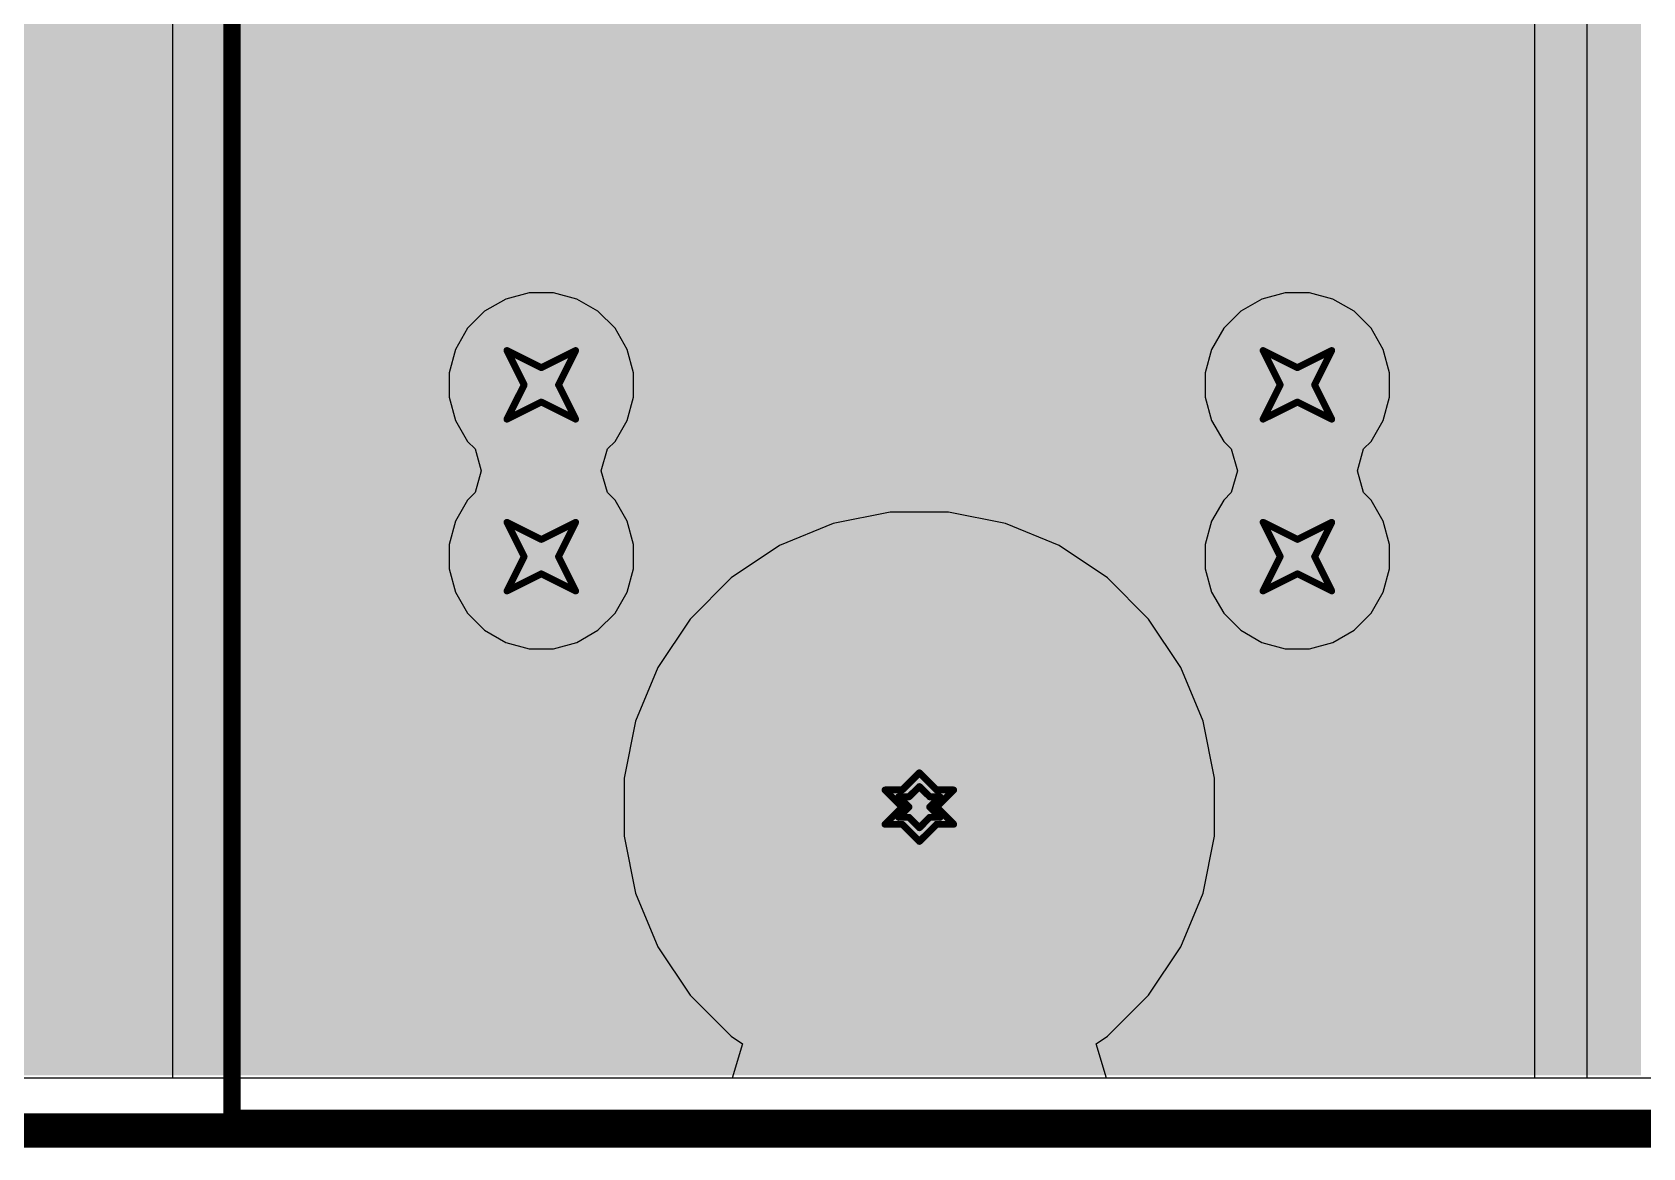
# Model space of a CAD drawing. Header units: inches. Extents: x -36 to 349, y -11 to 240.
# Drawn here: x 122.46 to 134.36, y -11.13 to -2.88 of the extents above; entities that cross this region are included whole.
import ezdxf

# ---------------------------------------------------------------- set-up
doc = ezdxf.new("R2010")
doc.units = ezdxf.units.IN
for name, color, linetype in [('Board Outline', 216, 'Continuous'), ('Bottom Layer', 5, 'Continuous'), ('Bottom Solder', 6, 'Continuous'), ('Drill Drawing', 1, 'Continuous'), ('Layer 1', 16, 'Continuous'), ('Layer 2', 76, 'Continuous'), ('Multi-Layer', 9, 'Continuous'), ('Pad Holes', 156, 'Continuous'), ('Top Layer', 1, 'Continuous'), ('Top Overlay', 2, 'Continuous'), ('Top Solder', 216, 'Continuous'), ('Via Holes', 16, 'Continuous')]:
    doc.layers.add(name, color=color, linetype=linetype)

# ---------------------------------------------------------------- blocks, each defined once
blk = doc.blocks.new('DB135_10_16_2P_GN_P_346')
at = {"layer": 'Bottom Layer'}
h = blk.add_hatch(color=5, dxfattribs=at)
edge = h.paths.add_edge_path()
edge.add_arc((5.08, 5.08), 1.8, 0, 360)
at = {"layer": 'Bottom Solder'}
h = blk.add_hatch(color=6, dxfattribs=at)
edge = h.paths.add_edge_path()
edge.add_arc((5.08, 5.08), 1.851, 0, 360)
at = {"layer": 'Layer 1'}
h = blk.add_hatch(color=16, dxfattribs=at)
edge = h.paths.add_edge_path()
edge.add_arc((5.08, 5.08), 1.8, 0, 360)
at = {"layer": 'Layer 2'}
h = blk.add_hatch(color=76, dxfattribs=at)
edge = h.paths.add_edge_path()
edge.add_arc((5.08, 5.08), 1.8, 0, 360)
at = {"layer": 'Multi-Layer'}
h = blk.add_hatch(color=9, dxfattribs=at)
edge = h.paths.add_edge_path()
edge.add_arc((5.08, 5.08), 1.8, 0, 360)
at = {"layer": 'Pad Holes'}
h = blk.add_hatch(color=7, dxfattribs=at)
edge = h.paths.add_edge_path()
edge.add_arc((5.08, 5.08), 1.2, 0, 360)
at = {"layer": 'Top Layer'}
h = blk.add_hatch(color=1, dxfattribs=at)
edge = h.paths.add_edge_path()
edge.add_arc((5.08, 5.08), 1.8, 0, 360)
at = {"layer": 'Top Solder'}
h = blk.add_hatch(color=216, dxfattribs=at)
edge = h.paths.add_edge_path()
edge.add_arc((5.08, 5.08), 1.851, 0, 360)
at = {"layer": 'Top Overlay'}
for points in [[(10.16, 7.38, 0.127, 0.127, 0), (-10.16, 7.38, 0.127, 0.127, 0)], [(10.16, 7.38, 0.127, 0.127, 0), (10.16, -11.32, 0.127, 0.127, 0)]]:
    blk.add_lwpolyline(points, format="xyseb", dxfattribs=at)
blk.add_lwpolyline([(10.128, 7.38, 0.0635, 0.0635, 1), (10.192, 7.38, 0.0635, 0.0635, 1)], format="xyseb", close=True, dxfattribs=at)
blk.add_lwpolyline([(10.128, 7.38, 0.0635, 0.0635, 1), (10.192, 7.38, 0.0635, 0.0635, 1)], format="xyseb", close=True, dxfattribs=at)

msp = doc.modelspace()

# ---------------------------------------------------------------- hatches: boundary and pattern name
at = {"layer": 'Bottom Layer'}
msp.add_hatch(color=5, dxfattribs=at).paths.add_polyline_path([(121.599, -10.592), (134.35, -10.592), (134.35, 16.688), (121.599, 16.688)])
h = msp.add_hatch(color=5, dxfattribs=at)
edge = h.paths.add_edge_path()
edge.add_arc((126.222, -5.486), 0.3, 0, 360)
h = msp.add_hatch(color=5, dxfattribs=at)
edge = h.paths.add_edge_path()
edge.add_arc((131.81, -5.486), 0.3, 0, 360)
h = msp.add_hatch(color=5, dxfattribs=at)
edge = h.paths.add_edge_path()
edge.add_arc((126.222, -6.756), 0.3, 0, 360)
h = msp.add_hatch(color=5, dxfattribs=at)
edge = h.paths.add_edge_path()
edge.add_arc((131.81, -6.756), 0.3, 0, 360)
at = {"layer": 'Layer 1'}
h = msp.add_hatch(color=16, dxfattribs=at)
edge = h.paths.add_edge_path()
edge.add_arc((126.222, -5.486), 0.3, 0, 360)
h = msp.add_hatch(color=16, dxfattribs=at)
edge = h.paths.add_edge_path()
edge.add_arc((131.81, -5.486), 0.3, 0, 360)
h = msp.add_hatch(color=16, dxfattribs=at)
edge = h.paths.add_edge_path()
edge.add_arc((126.222, -6.756), 0.3, 0, 360)
h = msp.add_hatch(color=16, dxfattribs=at)
edge = h.paths.add_edge_path()
edge.add_arc((131.81, -6.756), 0.3, 0, 360)
at = {"layer": 'Layer 2'}
h = msp.add_hatch(color=76, dxfattribs=at)
edge = h.paths.add_edge_path()
edge.add_arc((126.222, -5.486), 0.3, 0, 360)
h = msp.add_hatch(color=76, dxfattribs=at)
edge = h.paths.add_edge_path()
edge.add_arc((131.81, -5.486), 0.3, 0, 360)
h = msp.add_hatch(color=76, dxfattribs=at)
edge = h.paths.add_edge_path()
edge.add_arc((126.222, -6.756), 0.3, 0, 360)
h = msp.add_hatch(color=76, dxfattribs=at)
edge = h.paths.add_edge_path()
edge.add_arc((131.81, -6.756), 0.3, 0, 360)
at = {"layer": 'Top Layer'}
h = msp.add_hatch(color=1, dxfattribs=at)
edge = h.paths.add_edge_path()
edge.add_arc((126.222, -5.486), 0.3, 0, 360)
h = msp.add_hatch(color=1, dxfattribs=at)
edge = h.paths.add_edge_path()
edge.add_arc((131.81, -5.486), 0.3, 0, 360)
h = msp.add_hatch(color=1, dxfattribs=at)
edge = h.paths.add_edge_path()
edge.add_arc((126.222, -6.756), 0.3, 0, 360)
h = msp.add_hatch(color=1, dxfattribs=at)
edge = h.paths.add_edge_path()
edge.add_arc((131.81, -6.756), 0.3, 0, 360)
at = {"layer": 'Via Holes'}
h = msp.add_hatch(color=7, dxfattribs=at)
edge = h.paths.add_edge_path()
edge.add_arc((126.222, -5.486), 0.15, 0, 360)
h = msp.add_hatch(color=7, dxfattribs=at)
edge = h.paths.add_edge_path()
edge.add_arc((131.81, -5.486), 0.15, 0, 360)
h = msp.add_hatch(color=7, dxfattribs=at)
edge = h.paths.add_edge_path()
edge.add_arc((126.222, -6.756), 0.15, 0, 360)
h = msp.add_hatch(color=7, dxfattribs=at)
edge = h.paths.add_edge_path()
edge.add_arc((131.81, -6.756), 0.15, 0, 360)

# ---------------------------------------------------------------- linework, layer by layer
at = {"layer": 'Board Outline'}
msp.add_lwpolyline([(101.089, -11, 0.254, 0.254, 0), (184.5, -11, 0.254, 0.254, 0)], format="xyseb", dxfattribs=at)
at = {"layer": 'Drill Drawing'}
for points in [[(125.968, -5.232, 0.0508, 0.0508, 0), (126.222, -5.359, 0.0508, 0.0508, 0)], [(125.968, -5.232, 0.0508, 0.0508, 0), (126.095, -5.486, 0.0508, 0.0508, 0)], [(126.222, -5.359, 0.0508, 0.0508, 0), (126.476, -5.232, 0.0508, 0.0508, 0)], [(126.349, -5.486, 0.0508, 0.0508, 0), (126.476, -5.232, 0.0508, 0.0508, 0)], [(131.556, -5.232, 0.0508, 0.0508, 0), (131.81, -5.359, 0.0508, 0.0508, 0)], [(131.556, -5.232, 0.0508, 0.0508, 0), (131.683, -5.486, 0.0508, 0.0508, 0)], [(131.81, -5.359, 0.0508, 0.0508, 0), (132.064, -5.232, 0.0508, 0.0508, 0)], [(131.937, -5.486, 0.0508, 0.0508, 0), (132.064, -5.232, 0.0508, 0.0508, 0)], [(125.968, -5.74, 0.0508, 0.0508, 0), (126.095, -5.486, 0.0508, 0.0508, 0)], [(126.349, -5.486, 0.0508, 0.0508, 0), (126.476, -5.74, 0.0508, 0.0508, 0)], [(131.556, -5.74, 0.0508, 0.0508, 0), (131.683, -5.486, 0.0508, 0.0508, 0)], [(131.937, -5.486, 0.0508, 0.0508, 0), (132.064, -5.74, 0.0508, 0.0508, 0)], [(125.968, -5.74, 0.0508, 0.0508, 0), (126.222, -5.613, 0.0508, 0.0508, 0)], [(126.222, -5.613, 0.0508, 0.0508, 0), (126.476, -5.74, 0.0508, 0.0508, 0)], [(131.556, -5.74, 0.0508, 0.0508, 0), (131.81, -5.613, 0.0508, 0.0508, 0)], [(131.81, -5.613, 0.0508, 0.0508, 0), (132.064, -5.74, 0.0508, 0.0508, 0)], [(125.968, -6.502, 0.0508, 0.0508, 0), (126.222, -6.629, 0.0508, 0.0508, 0)], [(125.968, -6.502, 0.0508, 0.0508, 0), (126.095, -6.756, 0.0508, 0.0508, 0)], [(126.222, -6.629, 0.0508, 0.0508, 0), (126.476, -6.502, 0.0508, 0.0508, 0)], [(126.349, -6.756, 0.0508, 0.0508, 0), (126.476, -6.502, 0.0508, 0.0508, 0)], [(131.556, -6.502, 0.0508, 0.0508, 0), (131.81, -6.629, 0.0508, 0.0508, 0)], [(131.556, -6.502, 0.0508, 0.0508, 0), (131.683, -6.756, 0.0508, 0.0508, 0)], [(131.81, -6.629, 0.0508, 0.0508, 0), (132.064, -6.502, 0.0508, 0.0508, 0)], [(131.937, -6.756, 0.0508, 0.0508, 0), (132.064, -6.502, 0.0508, 0.0508, 0)], [(125.968, -7.01, 0.0508, 0.0508, 0), (126.095, -6.756, 0.0508, 0.0508, 0)], [(126.349, -6.756, 0.0508, 0.0508, 0), (126.476, -7.01, 0.0508, 0.0508, 0)], [(131.556, -7.01, 0.0508, 0.0508, 0), (131.683, -6.756, 0.0508, 0.0508, 0)], [(131.937, -6.756, 0.0508, 0.0508, 0), (132.064, -7.01, 0.0508, 0.0508, 0)], [(125.968, -7.01, 0.0508, 0.0508, 0), (126.222, -6.883, 0.0508, 0.0508, 0)], [(126.222, -6.883, 0.0508, 0.0508, 0), (126.476, -7.01, 0.0508, 0.0508, 0)], [(131.556, -7.01, 0.0508, 0.0508, 0), (131.81, -6.883, 0.0508, 0.0508, 0)], [(131.81, -6.883, 0.0508, 0.0508, 0), (132.064, -7.01, 0.0508, 0.0508, 0)], [(128.889, -8.481, 0.0508, 0.0508, 0), (129.016, -8.354, 0.0508, 0.0508, 0)], [(129.016, -8.354, 0.0508, 0.0508, 0), (129.143, -8.481, 0.0508, 0.0508, 0)], [(128.939, -8.532, 0.0508, 0.0508, 0), (129.016, -8.456, 0.0508, 0.0508, 0)], [(129.016, -8.456, 0.0508, 0.0508, 0), (129.092, -8.532, 0.0508, 0.0508, 0)], [(128.762, -8.481, 0.0508, 0.0508, 0), (128.889, -8.608, 0.0508, 0.0508, 0)], [(128.762, -8.481, 0.0508, 0.0508, 0), (128.889, -8.481, 0.0508, 0.0508, 0)], [(128.863, -8.532, 0.0508, 0.0508, 0), (128.939, -8.608, 0.0508, 0.0508, 0)], [(128.863, -8.532, 0.0508, 0.0508, 0), (128.939, -8.532, 0.0508, 0.0508, 0)], [(129.092, -8.532, 0.0508, 0.0508, 0), (129.168, -8.532, 0.0508, 0.0508, 0)], [(129.092, -8.608, 0.0508, 0.0508, 0), (129.168, -8.532, 0.0508, 0.0508, 0)], [(129.143, -8.481, 0.0508, 0.0508, 0), (129.27, -8.481, 0.0508, 0.0508, 0)], [(129.143, -8.608, 0.0508, 0.0508, 0), (129.27, -8.481, 0.0508, 0.0508, 0)], [(128.762, -8.735, 0.0508, 0.0508, 0), (128.889, -8.608, 0.0508, 0.0508, 0)], [(128.863, -8.684, 0.0508, 0.0508, 0), (128.939, -8.608, 0.0508, 0.0508, 0)], [(128.863, -8.684, 0.0508, 0.0508, 0), (128.939, -8.684, 0.0508, 0.0508, 0)], [(128.939, -8.684, 0.0508, 0.0508, 0), (129.016, -8.761, 0.0508, 0.0508, 0)], [(129.016, -8.761, 0.0508, 0.0508, 0), (129.092, -8.684, 0.0508, 0.0508, 0)], [(129.092, -8.608, 0.0508, 0.0508, 0), (129.168, -8.684, 0.0508, 0.0508, 0)], [(129.092, -8.684, 0.0508, 0.0508, 0), (129.168, -8.684, 0.0508, 0.0508, 0)], [(129.143, -8.608, 0.0508, 0.0508, 0), (129.27, -8.735, 0.0508, 0.0508, 0)], [(128.762, -8.735, 0.0508, 0.0508, 0), (128.889, -8.735, 0.0508, 0.0508, 0)], [(128.889, -8.735, 0.0508, 0.0508, 0), (129.016, -8.862, 0.0508, 0.0508, 0)], [(129.016, -8.862, 0.0508, 0.0508, 0), (129.143, -8.735, 0.0508, 0.0508, 0)], [(129.143, -8.735, 0.0508, 0.0508, 0), (129.27, -8.735, 0.0508, 0.0508, 0)]]:
    msp.add_lwpolyline(points, format="xyseb", dxfattribs=at)
for points in [[(125.955, -5.232, 0.0254, 0.0254, 1), (125.98, -5.232, 0.0254, 0.0254, 1)], [(125.955, -5.232, 0.0254, 0.0254, 1), (125.98, -5.232, 0.0254, 0.0254, 1)], [(126.463, -5.232, 0.0254, 0.0254, 1), (126.488, -5.232, 0.0254, 0.0254, 1)], [(126.463, -5.232, 0.0254, 0.0254, 1), (126.488, -5.232, 0.0254, 0.0254, 1)], [(131.543, -5.232, 0.0254, 0.0254, 1), (131.568, -5.232, 0.0254, 0.0254, 1)], [(131.543, -5.232, 0.0254, 0.0254, 1), (131.568, -5.232, 0.0254, 0.0254, 1)], [(132.051, -5.232, 0.0254, 0.0254, 1), (132.076, -5.232, 0.0254, 0.0254, 1)], [(132.051, -5.232, 0.0254, 0.0254, 1), (132.076, -5.232, 0.0254, 0.0254, 1)], [(126.209, -5.359, 0.0254, 0.0254, 1), (126.234, -5.359, 0.0254, 0.0254, 1)], [(126.209, -5.359, 0.0254, 0.0254, 1), (126.234, -5.359, 0.0254, 0.0254, 1)], [(131.797, -5.359, 0.0254, 0.0254, 1), (131.822, -5.359, 0.0254, 0.0254, 1)], [(131.797, -5.359, 0.0254, 0.0254, 1), (131.822, -5.359, 0.0254, 0.0254, 1)], [(126.082, -5.486, 0.0254, 0.0254, 1), (126.107, -5.486, 0.0254, 0.0254, 1)], [(126.082, -5.486, 0.0254, 0.0254, 1), (126.107, -5.486, 0.0254, 0.0254, 1)], [(126.336, -5.486, 0.0254, 0.0254, 1), (126.361, -5.486, 0.0254, 0.0254, 1)], [(126.336, -5.486, 0.0254, 0.0254, 1), (126.361, -5.486, 0.0254, 0.0254, 1)], [(131.67, -5.486, 0.0254, 0.0254, 1), (131.695, -5.486, 0.0254, 0.0254, 1)], [(131.67, -5.486, 0.0254, 0.0254, 1), (131.695, -5.486, 0.0254, 0.0254, 1)], [(131.924, -5.486, 0.0254, 0.0254, 1), (131.949, -5.486, 0.0254, 0.0254, 1)], [(131.924, -5.486, 0.0254, 0.0254, 1), (131.949, -5.486, 0.0254, 0.0254, 1)], [(126.209, -5.613, 0.0254, 0.0254, 1), (126.234, -5.613, 0.0254, 0.0254, 1)], [(126.209, -5.613, 0.0254, 0.0254, 1), (126.234, -5.613, 0.0254, 0.0254, 1)], [(131.797, -5.613, 0.0254, 0.0254, 1), (131.822, -5.613, 0.0254, 0.0254, 1)], [(131.797, -5.613, 0.0254, 0.0254, 1), (131.822, -5.613, 0.0254, 0.0254, 1)], [(125.955, -5.74, 0.0254, 0.0254, 1), (125.98, -5.74, 0.0254, 0.0254, 1)], [(125.955, -5.74, 0.0254, 0.0254, 1), (125.98, -5.74, 0.0254, 0.0254, 1)], [(126.463, -5.74, 0.0254, 0.0254, 1), (126.488, -5.74, 0.0254, 0.0254, 1)], [(126.463, -5.74, 0.0254, 0.0254, 1), (126.488, -5.74, 0.0254, 0.0254, 1)], [(131.543, -5.74, 0.0254, 0.0254, 1), (131.568, -5.74, 0.0254, 0.0254, 1)], [(131.543, -5.74, 0.0254, 0.0254, 1), (131.568, -5.74, 0.0254, 0.0254, 1)], [(132.051, -5.74, 0.0254, 0.0254, 1), (132.076, -5.74, 0.0254, 0.0254, 1)], [(132.051, -5.74, 0.0254, 0.0254, 1), (132.076, -5.74, 0.0254, 0.0254, 1)], [(125.955, -6.502, 0.0254, 0.0254, 1), (125.98, -6.502, 0.0254, 0.0254, 1)], [(125.955, -6.502, 0.0254, 0.0254, 1), (125.98, -6.502, 0.0254, 0.0254, 1)], [(126.463, -6.502, 0.0254, 0.0254, 1), (126.488, -6.502, 0.0254, 0.0254, 1)], [(126.463, -6.502, 0.0254, 0.0254, 1), (126.488, -6.502, 0.0254, 0.0254, 1)], [(131.543, -6.502, 0.0254, 0.0254, 1), (131.568, -6.502, 0.0254, 0.0254, 1)], [(131.543, -6.502, 0.0254, 0.0254, 1), (131.568, -6.502, 0.0254, 0.0254, 1)], [(132.051, -6.502, 0.0254, 0.0254, 1), (132.076, -6.502, 0.0254, 0.0254, 1)], [(132.051, -6.502, 0.0254, 0.0254, 1), (132.076, -6.502, 0.0254, 0.0254, 1)], [(126.209, -6.629, 0.0254, 0.0254, 1), (126.234, -6.629, 0.0254, 0.0254, 1)], [(126.209, -6.629, 0.0254, 0.0254, 1), (126.234, -6.629, 0.0254, 0.0254, 1)], [(131.797, -6.629, 0.0254, 0.0254, 1), (131.822, -6.629, 0.0254, 0.0254, 1)], [(131.797, -6.629, 0.0254, 0.0254, 1), (131.822, -6.629, 0.0254, 0.0254, 1)], [(126.082, -6.756, 0.0254, 0.0254, 1), (126.107, -6.756, 0.0254, 0.0254, 1)], [(126.082, -6.756, 0.0254, 0.0254, 1), (126.107, -6.756, 0.0254, 0.0254, 1)], [(126.336, -6.756, 0.0254, 0.0254, 1), (126.361, -6.756, 0.0254, 0.0254, 1)], [(126.336, -6.756, 0.0254, 0.0254, 1), (126.361, -6.756, 0.0254, 0.0254, 1)], [(131.67, -6.756, 0.0254, 0.0254, 1), (131.695, -6.756, 0.0254, 0.0254, 1)], [(131.67, -6.756, 0.0254, 0.0254, 1), (131.695, -6.756, 0.0254, 0.0254, 1)], [(131.924, -6.756, 0.0254, 0.0254, 1), (131.949, -6.756, 0.0254, 0.0254, 1)], [(131.924, -6.756, 0.0254, 0.0254, 1), (131.949, -6.756, 0.0254, 0.0254, 1)], [(126.209, -6.883, 0.0254, 0.0254, 1), (126.234, -6.883, 0.0254, 0.0254, 1)], [(126.209, -6.883, 0.0254, 0.0254, 1), (126.234, -6.883, 0.0254, 0.0254, 1)], [(131.797, -6.883, 0.0254, 0.0254, 1), (131.822, -6.883, 0.0254, 0.0254, 1)], [(131.797, -6.883, 0.0254, 0.0254, 1), (131.822, -6.883, 0.0254, 0.0254, 1)], [(125.955, -7.01, 0.0254, 0.0254, 1), (125.98, -7.01, 0.0254, 0.0254, 1)], [(125.955, -7.01, 0.0254, 0.0254, 1), (125.98, -7.01, 0.0254, 0.0254, 1)], [(126.463, -7.01, 0.0254, 0.0254, 1), (126.488, -7.01, 0.0254, 0.0254, 1)], [(126.463, -7.01, 0.0254, 0.0254, 1), (126.488, -7.01, 0.0254, 0.0254, 1)], [(131.543, -7.01, 0.0254, 0.0254, 1), (131.568, -7.01, 0.0254, 0.0254, 1)], [(131.543, -7.01, 0.0254, 0.0254, 1), (131.568, -7.01, 0.0254, 0.0254, 1)], [(132.051, -7.01, 0.0254, 0.0254, 1), (132.076, -7.01, 0.0254, 0.0254, 1)], [(132.051, -7.01, 0.0254, 0.0254, 1), (132.076, -7.01, 0.0254, 0.0254, 1)], [(129.003, -8.354, 0.0254, 0.0254, 1), (129.028, -8.354, 0.0254, 0.0254, 1)], [(129.003, -8.354, 0.0254, 0.0254, 1), (129.028, -8.354, 0.0254, 0.0254, 1)], [(129.003, -8.456, 0.0254, 0.0254, 1), (129.028, -8.456, 0.0254, 0.0254, 1)], [(129.003, -8.456, 0.0254, 0.0254, 1), (129.028, -8.456, 0.0254, 0.0254, 1)], [(128.749, -8.481, 0.0254, 0.0254, 1), (128.774, -8.481, 0.0254, 0.0254, 1)], [(128.749, -8.481, 0.0254, 0.0254, 1), (128.774, -8.481, 0.0254, 0.0254, 1)], [(128.85, -8.532, 0.0254, 0.0254, 1), (128.876, -8.532, 0.0254, 0.0254, 1)], [(128.85, -8.532, 0.0254, 0.0254, 1), (128.876, -8.532, 0.0254, 0.0254, 1)], [(128.876, -8.481, 0.0254, 0.0254, 1), (128.901, -8.481, 0.0254, 0.0254, 1)], [(128.876, -8.481, 0.0254, 0.0254, 1), (128.901, -8.481, 0.0254, 0.0254, 1)], [(128.927, -8.532, 0.0254, 0.0254, 1), (128.952, -8.532, 0.0254, 0.0254, 1)], [(128.927, -8.532, 0.0254, 0.0254, 1), (128.952, -8.532, 0.0254, 0.0254, 1)], [(129.079, -8.532, 0.0254, 0.0254, 1), (129.104, -8.532, 0.0254, 0.0254, 1)], [(129.079, -8.532, 0.0254, 0.0254, 1), (129.104, -8.532, 0.0254, 0.0254, 1)], [(129.13, -8.481, 0.0254, 0.0254, 1), (129.155, -8.481, 0.0254, 0.0254, 1)], [(129.13, -8.481, 0.0254, 0.0254, 1), (129.155, -8.481, 0.0254, 0.0254, 1)], [(129.155, -8.532, 0.0254, 0.0254, 1), (129.181, -8.532, 0.0254, 0.0254, 1)], [(129.155, -8.532, 0.0254, 0.0254, 1), (129.181, -8.532, 0.0254, 0.0254, 1)], [(129.257, -8.481, 0.0254, 0.0254, 1), (129.282, -8.481, 0.0254, 0.0254, 1)], [(129.257, -8.481, 0.0254, 0.0254, 1), (129.282, -8.481, 0.0254, 0.0254, 1)], [(128.85, -8.684, 0.0254, 0.0254, 1), (128.876, -8.684, 0.0254, 0.0254, 1)], [(128.85, -8.684, 0.0254, 0.0254, 1), (128.876, -8.684, 0.0254, 0.0254, 1)], [(128.876, -8.608, 0.0254, 0.0254, 1), (128.901, -8.608, 0.0254, 0.0254, 1)], [(128.876, -8.608, 0.0254, 0.0254, 1), (128.901, -8.608, 0.0254, 0.0254, 1)], [(128.927, -8.608, 0.0254, 0.0254, 1), (128.952, -8.608, 0.0254, 0.0254, 1)], [(128.927, -8.608, 0.0254, 0.0254, 1), (128.952, -8.608, 0.0254, 0.0254, 1)], [(128.927, -8.684, 0.0254, 0.0254, 1), (128.952, -8.684, 0.0254, 0.0254, 1)], [(128.927, -8.684, 0.0254, 0.0254, 1), (128.952, -8.684, 0.0254, 0.0254, 1)], [(129.079, -8.608, 0.0254, 0.0254, 1), (129.104, -8.608, 0.0254, 0.0254, 1)], [(129.079, -8.608, 0.0254, 0.0254, 1), (129.104, -8.608, 0.0254, 0.0254, 1)], [(129.079, -8.684, 0.0254, 0.0254, 1), (129.104, -8.684, 0.0254, 0.0254, 1)], [(129.079, -8.684, 0.0254, 0.0254, 1), (129.104, -8.684, 0.0254, 0.0254, 1)], [(129.13, -8.608, 0.0254, 0.0254, 1), (129.155, -8.608, 0.0254, 0.0254, 1)], [(129.13, -8.608, 0.0254, 0.0254, 1), (129.155, -8.608, 0.0254, 0.0254, 1)], [(129.155, -8.684, 0.0254, 0.0254, 1), (129.181, -8.684, 0.0254, 0.0254, 1)], [(129.155, -8.684, 0.0254, 0.0254, 1), (129.181, -8.684, 0.0254, 0.0254, 1)], [(128.749, -8.735, 0.0254, 0.0254, 1), (128.774, -8.735, 0.0254, 0.0254, 1)], [(128.749, -8.735, 0.0254, 0.0254, 1), (128.774, -8.735, 0.0254, 0.0254, 1)], [(128.876, -8.735, 0.0254, 0.0254, 1), (128.901, -8.735, 0.0254, 0.0254, 1)], [(128.876, -8.735, 0.0254, 0.0254, 1), (128.901, -8.735, 0.0254, 0.0254, 1)], [(129.003, -8.761, 0.0254, 0.0254, 1), (129.028, -8.761, 0.0254, 0.0254, 1)], [(129.003, -8.761, 0.0254, 0.0254, 1), (129.028, -8.761, 0.0254, 0.0254, 1)], [(129.13, -8.735, 0.0254, 0.0254, 1), (129.155, -8.735, 0.0254, 0.0254, 1)], [(129.13, -8.735, 0.0254, 0.0254, 1), (129.155, -8.735, 0.0254, 0.0254, 1)], [(129.257, -8.735, 0.0254, 0.0254, 1), (129.282, -8.735, 0.0254, 0.0254, 1)], [(129.257, -8.735, 0.0254, 0.0254, 1), (129.282, -8.735, 0.0254, 0.0254, 1)], [(129.003, -8.862, 0.0254, 0.0254, 1), (129.028, -8.862, 0.0254, 0.0254, 1)], [(129.003, -8.862, 0.0254, 0.0254, 1), (129.028, -8.862, 0.0254, 0.0254, 1)]]:
    msp.add_lwpolyline(points, format="xyseb", close=True, dxfattribs=at)
at = {"layer": 'Layer 1'}
for p, q in [((125.959, -4.852), (125.803, -4.941)), ((126.132, -4.805), (125.959, -4.852)), ((126.311, -4.805), (126.132, -4.805)), ((126.484, -4.852), (126.311, -4.805)), ((126.64, -4.941), (126.484, -4.852)), ((131.547, -4.852), (131.391, -4.941)), ((131.72, -4.805), (131.547, -4.852)), ((131.899, -4.805), (131.72, -4.805)), ((132.072, -4.852), (131.899, -4.805)), ((132.228, -4.941), (132.072, -4.852)), ((125.803, -4.941), (125.677, -5.068)), ((126.767, -5.068), (126.64, -4.941)), ((131.391, -4.941), (131.265, -5.068)), ((132.355, -5.068), (132.228, -4.941)), ((125.677, -5.068), (125.587, -5.224)), ((126.856, -5.224), (126.767, -5.068)), ((131.265, -5.068), (131.175, -5.224)), ((132.444, -5.224), (132.355, -5.068)), ((125.587, -5.224), (125.541, -5.397)), ((126.903, -5.397), (126.856, -5.224)), ((131.175, -5.224), (131.129, -5.397)), ((132.491, -5.397), (132.444, -5.224)), ((125.541, -5.397), (125.541, -5.576)), ((126.903, -5.576), (126.903, -5.397)), ((131.129, -5.397), (131.129, -5.576)), ((132.491, -5.576), (132.491, -5.397)), ((125.541, -5.576), (125.587, -5.749)), ((126.856, -5.749), (126.903, -5.576)), ((131.129, -5.576), (131.175, -5.749)), ((132.444, -5.749), (132.491, -5.576)), ((125.587, -5.749), (125.677, -5.905)), ((126.767, -5.905), (126.856, -5.749)), ((131.175, -5.749), (131.265, -5.905)), ((132.355, -5.905), (132.444, -5.749)), ((125.677, -5.905), (125.732, -5.96)), ((126.711, -5.96), (126.767, -5.905)), ((131.265, -5.905), (131.32, -5.96)), ((132.299, -5.96), (132.355, -5.905)), ((125.732, -5.96), (125.778, -6.121)), ((126.665, -6.121), (126.711, -5.96)), ((131.32, -5.96), (131.366, -6.121)), ((132.253, -6.121), (132.299, -5.96)), ((125.778, -6.121), (125.732, -6.283)), ((126.711, -6.283), (126.665, -6.121)), ((131.366, -6.121), (131.32, -6.283)), ((132.299, -6.283), (132.253, -6.121)), ((125.732, -6.283), (125.677, -6.338)), ((126.767, -6.338), (126.711, -6.283)), ((131.32, -6.283), (131.265, -6.338)), ((132.355, -6.338), (132.299, -6.283)), ((125.677, -6.338), (125.587, -6.494)), ((126.856, -6.494), (126.767, -6.338)), ((128.801, -6.427), (128.379, -6.511)), ((129.23, -6.427), (128.801, -6.427)), ((129.652, -6.511), (129.23, -6.427)), ((131.265, -6.338), (131.175, -6.494)), ((132.444, -6.494), (132.355, -6.338)), ((125.587, -6.494), (125.541, -6.667)), ((126.903, -6.667), (126.856, -6.494)), ((128.379, -6.511), (127.983, -6.675)), ((130.049, -6.675), (129.652, -6.511)), ((131.175, -6.494), (131.129, -6.667)), ((132.491, -6.667), (132.444, -6.494)), ((125.541, -6.667), (125.541, -6.846)), ((126.903, -6.846), (126.903, -6.667)), ((127.983, -6.675), (127.625, -6.914)), ((130.406, -6.914), (130.049, -6.675)), ((131.129, -6.667), (131.129, -6.846)), ((132.491, -6.846), (132.491, -6.667)), ((125.541, -6.846), (125.587, -7.019)), ((126.856, -7.019), (126.903, -6.846)), ((131.129, -6.846), (131.175, -7.019)), ((132.444, -7.019), (132.491, -6.846)), ((125.587, -7.019), (125.677, -7.175)), ((126.767, -7.175), (126.856, -7.019)), ((127.625, -6.914), (127.322, -7.218)), ((130.71, -7.218), (130.406, -6.914)), ((131.175, -7.019), (131.265, -7.175)), ((132.355, -7.175), (132.444, -7.019)), ((125.677, -7.175), (125.803, -7.301)), ((126.64, -7.301), (126.767, -7.175)), ((127.322, -7.218), (127.083, -7.575)), ((130.948, -7.575), (130.71, -7.218)), ((131.265, -7.175), (131.391, -7.301)), ((132.228, -7.301), (132.355, -7.175)), ((125.803, -7.301), (125.959, -7.391)), ((126.484, -7.391), (126.64, -7.301)), ((131.391, -7.301), (131.547, -7.391)), ((132.072, -7.391), (132.228, -7.301)), ((125.959, -7.391), (126.132, -7.437)), ((126.132, -7.437), (126.311, -7.437)), ((126.311, -7.437), (126.484, -7.391)), ((131.547, -7.391), (131.72, -7.437)), ((131.72, -7.437), (131.899, -7.437)), ((131.899, -7.437), (132.072, -7.391)), ((127.083, -7.575), (126.918, -7.972)), ((131.113, -7.972), (130.948, -7.575)), ((126.918, -7.972), (126.835, -8.393)), ((131.197, -8.393), (131.113, -7.972)), ((126.835, -8.393), (126.835, -8.823)), ((131.197, -8.823), (131.197, -8.393)), ((126.835, -8.823), (126.918, -9.244)), ((131.113, -9.244), (131.197, -8.823)), ((126.918, -9.244), (127.083, -9.641)), ((130.948, -9.641), (131.113, -9.244)), ((127.083, -9.641), (127.322, -9.998)), ((130.71, -9.998), (130.948, -9.641)), ((127.322, -9.998), (127.625, -10.302)), ((130.406, -10.302), (130.71, -9.998)), ((127.625, -10.302), (127.708, -10.358)), ((130.323, -10.358), (130.406, -10.302)), ((127.708, -10.358), (127.631, -10.612)), ((130.4, -10.612), (130.323, -10.358)), ((127.631, -10.612), (101.089, -10.612)), ((184.5, -10.612), (130.4, -10.612))]:
    msp.add_line(p, q, dxfattribs=at)
at = {"layer": 'Layer 2'}
for p, q in [((125.959, -4.852), (125.803, -4.941)), ((126.132, -4.805), (125.959, -4.852)), ((126.311, -4.805), (126.132, -4.805)), ((126.484, -4.852), (126.311, -4.805)), ((126.64, -4.941), (126.484, -4.852)), ((131.547, -4.852), (131.391, -4.941)), ((131.72, -4.805), (131.547, -4.852)), ((131.899, -4.805), (131.72, -4.805)), ((132.072, -4.852), (131.899, -4.805)), ((132.228, -4.941), (132.072, -4.852)), ((125.803, -4.941), (125.677, -5.068)), ((126.767, -5.068), (126.64, -4.941)), ((131.391, -4.941), (131.265, -5.068)), ((132.355, -5.068), (132.228, -4.941)), ((125.677, -5.068), (125.587, -5.224)), ((126.856, -5.224), (126.767, -5.068)), ((131.265, -5.068), (131.175, -5.224)), ((132.444, -5.224), (132.355, -5.068)), ((125.587, -5.224), (125.541, -5.397)), ((126.903, -5.397), (126.856, -5.224)), ((131.175, -5.224), (131.129, -5.397)), ((132.491, -5.397), (132.444, -5.224)), ((125.541, -5.397), (125.541, -5.576)), ((126.903, -5.576), (126.903, -5.397)), ((131.129, -5.397), (131.129, -5.576)), ((132.491, -5.576), (132.491, -5.397)), ((125.541, -5.576), (125.587, -5.749)), ((126.856, -5.749), (126.903, -5.576)), ((131.129, -5.576), (131.175, -5.749)), ((132.444, -5.749), (132.491, -5.576)), ((125.587, -5.749), (125.677, -5.905)), ((126.767, -5.905), (126.856, -5.749)), ((131.175, -5.749), (131.265, -5.905)), ((132.355, -5.905), (132.444, -5.749)), ((125.677, -5.905), (125.732, -5.96)), ((126.711, -5.96), (126.767, -5.905)), ((131.265, -5.905), (131.32, -5.96)), ((132.299, -5.96), (132.355, -5.905)), ((125.732, -5.96), (125.778, -6.121)), ((126.665, -6.121), (126.711, -5.96)), ((131.32, -5.96), (131.366, -6.121)), ((132.253, -6.121), (132.299, -5.96)), ((125.778, -6.121), (125.732, -6.283)), ((126.711, -6.283), (126.665, -6.121)), ((131.366, -6.121), (131.32, -6.283)), ((132.299, -6.283), (132.253, -6.121)), ((125.732, -6.283), (125.677, -6.338)), ((126.767, -6.338), (126.711, -6.283)), ((131.32, -6.283), (131.265, -6.338)), ((132.355, -6.338), (132.299, -6.283)), ((125.677, -6.338), (125.587, -6.494)), ((126.856, -6.494), (126.767, -6.338)), ((128.801, -6.427), (128.379, -6.511)), ((129.23, -6.427), (128.801, -6.427)), ((129.652, -6.511), (129.23, -6.427)), ((131.265, -6.338), (131.175, -6.494)), ((132.444, -6.494), (132.355, -6.338)), ((125.587, -6.494), (125.541, -6.667)), ((126.903, -6.667), (126.856, -6.494)), ((128.379, -6.511), (127.983, -6.675)), ((130.049, -6.675), (129.652, -6.511)), ((131.175, -6.494), (131.129, -6.667)), ((132.491, -6.667), (132.444, -6.494)), ((125.541, -6.667), (125.541, -6.846)), ((126.903, -6.846), (126.903, -6.667)), ((127.983, -6.675), (127.625, -6.914)), ((130.406, -6.914), (130.049, -6.675)), ((131.129, -6.667), (131.129, -6.846)), ((132.491, -6.846), (132.491, -6.667)), ((125.541, -6.846), (125.587, -7.019)), ((126.856, -7.019), (126.903, -6.846)), ((131.129, -6.846), (131.175, -7.019)), ((132.444, -7.019), (132.491, -6.846)), ((125.587, -7.019), (125.677, -7.175)), ((126.767, -7.175), (126.856, -7.019)), ((127.625, -6.914), (127.322, -7.218)), ((130.71, -7.218), (130.406, -6.914)), ((131.175, -7.019), (131.265, -7.175)), ((132.355, -7.175), (132.444, -7.019)), ((125.677, -7.175), (125.803, -7.301)), ((126.64, -7.301), (126.767, -7.175)), ((127.322, -7.218), (127.083, -7.575)), ((130.948, -7.575), (130.71, -7.218)), ((131.265, -7.175), (131.391, -7.301)), ((132.228, -7.301), (132.355, -7.175)), ((125.803, -7.301), (125.959, -7.391)), ((126.484, -7.391), (126.64, -7.301)), ((131.391, -7.301), (131.547, -7.391)), ((132.072, -7.391), (132.228, -7.301)), ((125.959, -7.391), (126.132, -7.437)), ((126.132, -7.437), (126.311, -7.437)), ((126.311, -7.437), (126.484, -7.391)), ((131.547, -7.391), (131.72, -7.437)), ((131.72, -7.437), (131.899, -7.437)), ((131.899, -7.437), (132.072, -7.391)), ((127.083, -7.575), (126.918, -7.972)), ((131.113, -7.972), (130.948, -7.575)), ((126.918, -7.972), (126.835, -8.393)), ((131.197, -8.393), (131.113, -7.972)), ((126.835, -8.393), (126.835, -8.823)), ((131.197, -8.823), (131.197, -8.393)), ((126.835, -8.823), (126.918, -9.244)), ((131.113, -9.244), (131.197, -8.823)), ((126.918, -9.244), (127.083, -9.641)), ((130.948, -9.641), (131.113, -9.244)), ((127.083, -9.641), (127.322, -9.998)), ((130.71, -9.998), (130.948, -9.641)), ((127.322, -9.998), (127.625, -10.302)), ((130.406, -10.302), (130.71, -9.998)), ((127.625, -10.302), (127.708, -10.358)), ((130.323, -10.358), (130.406, -10.302)), ((127.708, -10.358), (127.631, -10.612)), ((130.4, -10.612), (130.323, -10.358)), ((127.631, -10.612), (101.089, -10.612)), ((137.791, -10.612), (130.4, -10.612))]:
    msp.add_line(p, q, dxfattribs=at)
at = {"layer": 'Top Layer'}
for p, q in [((123.885, -10.612), (123.885, 15.189)), ((133.562, 11.175), (133.562, -10.612)), ((133.951, -10.612), (133.951, 10.786)), ((123.496, -0.606), (123.496, -10.612)), ((123.496, -10.612), (101.089, -10.612)), ((133.562, -10.612), (123.885, -10.612)), ((184.5, -10.612), (133.951, -10.612))]:
    msp.add_line(p, q, dxfattribs=at)

# ---------------------------------------------------------------- block references
at = {"rotation": 180}
msp.add_blockref('DB135_10_16_2P_GN_P_346', (134.096, -3.528), dxfattribs=at)

doc.saveas('drawing.dxf')
